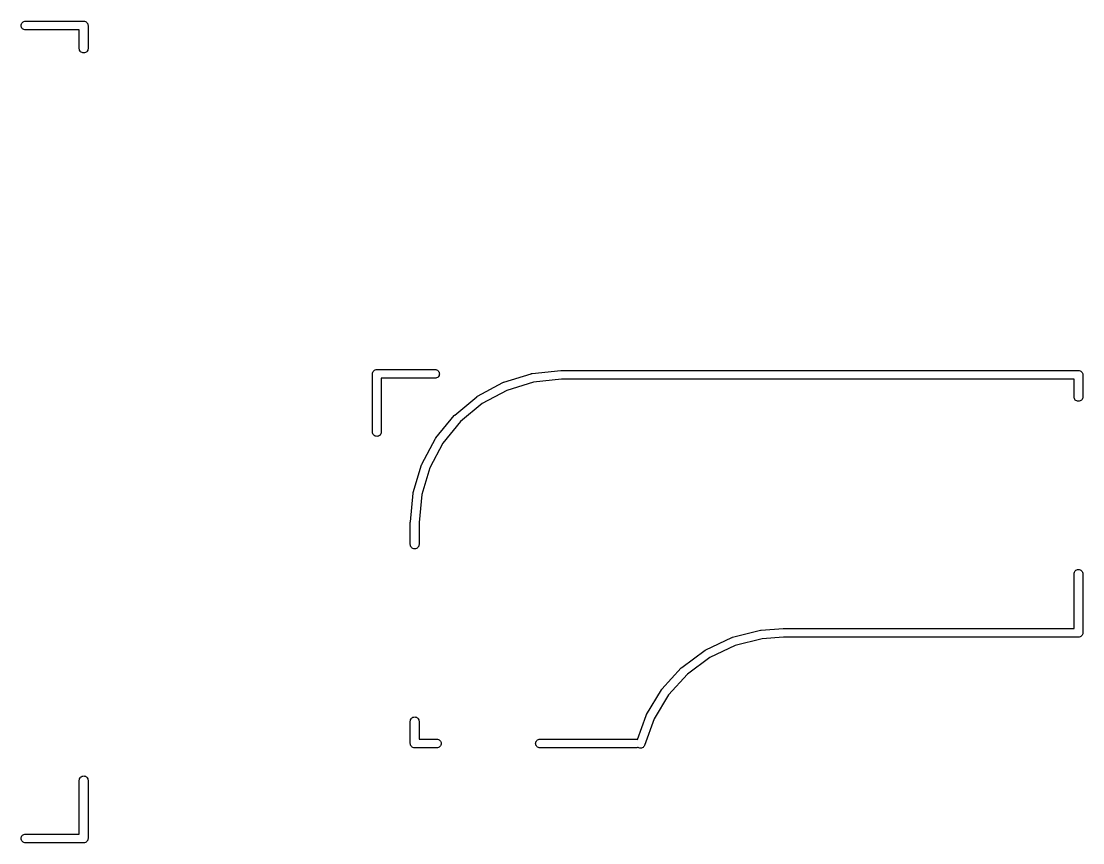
# Model space of a CAD drawing. Extents: x -13 to 127, y -89 to 15.
# Drawn here: x 63.07 to 81.36, y 0.92 to 15.08 of the extents above; entities that cross this region are included whole.
import ezdxf

# ---------------------------------------------------------------- set-up
doc = ezdxf.new("R2010")
doc.units = 0
doc.layers.add('BLACK', color=7, linetype='CONTINUOUS')

msp = doc.modelspace()

# ---------------------------------------------------------------- linework, layer by layer
at = {"layer": 'BLACK', "linetype": 'CONTINUOUS'}
for p, q in [((63.0746, 15), (63.0761, 15.0147)), ((63.0761, 14.9853), (63.0746, 15)), ((63.0761, 15.0147), (63.0804, 15.0288)), ((63.0804, 15.0288), (63.0873, 15.0419)), ((63.0873, 15.0419), (63.0967, 15.0533)), ((63.0967, 15.0533), (63.1081, 15.0627)), ((63.1081, 15.0627), (63.1212, 15.0696)), ((63.1212, 15.0696), (63.1353, 15.0739)), ((63.1353, 15.0739), (63.1463, 15.075)), ((63.1463, 15.075), (64.1463, 15.075)), ((64.1463, 15.075), (64.15, 15.0754)), ((64.15, 15.0754), (64.1537, 15.075)), ((64.1537, 15.075), (64.1647, 15.0739)), ((64.1647, 15.0739), (64.1788, 15.0696)), ((64.1788, 15.0696), (64.1919, 15.0627)), ((64.1919, 15.0627), (64.2033, 15.0533)), ((64.2033, 15.0533), (64.2127, 15.0419)), ((64.2127, 15.0419), (64.2196, 15.0288)), ((64.2196, 15.0288), (64.2239, 15.0147)), ((64.2239, 15.0147), (64.2254, 15)), ((64.2254, 15), (64.225, 14.9963)), ((64.225, 14.9963), (64.225, 14.6003)), ((63.0804, 14.9712), (63.0761, 14.9853)), ((63.0873, 14.9581), (63.0804, 14.9712)), ((63.0967, 14.9467), (63.0873, 14.9581)), ((63.1081, 14.9373), (63.0967, 14.9467)), ((63.1212, 14.9304), (63.1081, 14.9373)), ((63.1353, 14.9261), (63.1212, 14.9304)), ((63.1463, 14.925), (63.1353, 14.9261)), ((64.075, 14.925), (63.1463, 14.925)), ((64.075, 14.6003), (64.075, 14.925)), ((64.0761, 14.5893), (64.075, 14.6003)), ((64.0804, 14.5752), (64.0761, 14.5893)), ((64.0873, 14.5621), (64.0804, 14.5752)), ((64.0967, 14.5507), (64.0873, 14.5621)), ((64.1081, 14.5413), (64.0967, 14.5507)), ((64.1212, 14.5344), (64.1081, 14.5413)), ((64.1353, 14.5301), (64.1212, 14.5344)), ((64.15, 14.5286), (64.1353, 14.5301)), ((64.1647, 14.5301), (64.15, 14.5286)), ((64.1788, 14.5344), (64.1647, 14.5301)), ((64.1919, 14.5413), (64.1788, 14.5344)), ((64.2033, 14.5507), (64.1919, 14.5413)), ((64.2127, 14.5621), (64.2033, 14.5507)), ((64.2196, 14.5752), (64.2127, 14.5621)), ((64.2239, 14.5893), (64.2196, 14.5752)), ((64.225, 14.6003), (64.2239, 14.5893)), ((69.1246, 9), (69.1261, 9.0147)), ((69.125, 8.99631), (69.1246, 9)), ((69.125, 7.99633), (69.125, 8.99631)), ((69.1261, 9.0147), (69.1304, 9.02884)), ((69.1304, 9.02884), (69.1373, 9.04187)), ((69.1373, 9.04187), (69.1467, 9.05329)), ((69.1467, 9.05329), (69.1581, 9.06266)), ((69.1581, 9.06266), (69.1712, 9.06963)), ((69.1712, 9.06963), (69.1853, 9.07391)), ((69.1853, 9.07391), (69.1963, 9.075)), ((69.1963, 9.075), (69.2, 9.07536)), ((69.2, 9.07536), (69.2037, 9.075)), ((69.2037, 9.075), (70.2037, 9.075)), ((70.2037, 9.075), (70.2147, 9.07391)), ((70.2147, 9.07391), (70.2288, 9.06963)), ((70.2288, 9.06963), (70.2419, 9.06266)), ((70.2419, 9.06266), (70.2533, 9.05329)), ((70.2533, 9.05329), (70.2627, 9.04187)), ((70.2627, 8.95813), (70.2533, 8.94671)), ((70.2627, 9.04187), (70.2696, 9.02884)), ((70.2696, 8.97116), (70.2627, 8.95813)), ((70.2696, 9.02884), (70.2739, 9.0147)), ((70.2739, 8.9853), (70.2696, 8.97116)), ((70.2739, 9.0147), (70.2754, 9)), ((70.2754, 9), (70.2739, 8.9853)), ((71.3835, 8.85818), (71.8571, 9.00477)), ((71.8571, 9.00477), (71.8581, 9.00507)), ((71.8571, 9.00477), (71.8571, 9.00477)), ((71.8581, 9.00507), (71.8648, 9.00634)), ((71.8648, 9.00634), (71.8714, 9.00771)), ((71.8714, 9.00771), (72.3644, 9.05953)), ((72.3644, 9.05953), (72.3655, 9.05963)), ((72.3655, 9.05963), (72.3687, 9.05961)), ((72.3687, 9.05961), (72.372, 9.05994)), ((72.372, 9.05994), (72.3862, 9.05999)), ((72.3862, 9.05999), (72.3863, 9.06)), ((72.3863, 9.06), (81.2763, 9.06)), ((81.2763, 9.06), (81.28, 9.06036)), ((81.28, 9.06036), (81.2837, 9.06)), ((81.2837, 9.06), (81.2947, 9.05891)), ((81.2947, 9.05891), (81.3088, 9.05462)), ((81.3088, 9.05462), (81.3219, 9.04766)), ((81.3219, 9.04766), (81.3333, 9.03829)), ((81.3333, 9.03829), (81.3427, 9.02687)), ((81.3427, 9.02687), (81.3496, 9.01384)), ((81.3496, 9.01384), (81.3539, 8.9997)), ((81.3539, 8.9997), (81.3554, 8.985)), ((81.3554, 8.985), (81.355, 8.98133)), ((81.355, 8.98133), (81.355, 8.60032)), ((70.2037, 8.925), (69.275, 8.925)), ((69.275, 8.925), (69.275, 7.99632)), ((70.2147, 8.92609), (70.2037, 8.925)), ((70.2288, 8.93037), (70.2147, 8.92609)), ((70.2419, 8.93734), (70.2288, 8.93037)), ((70.2533, 8.94671), (70.2419, 8.93734)), ((70.934, 8.61673), (71.37, 8.85251)), ((71.37, 8.85251), (71.371, 8.853)), ((71.371, 8.853), (71.3773, 8.85554)), ((71.3773, 8.85554), (71.3835, 8.85818)), ((71.8944, 8.8593), (71.4349, 8.71706)), ((72.3763, 8.90995), (71.8944, 8.8593)), ((72.3903, 8.91), (72.3763, 8.90995)), ((81.205, 8.91), (72.3903, 8.91)), ((81.205, 8.60033), (81.205, 8.91)), ((70.5399, 8.29256), (70.9218, 8.60854)), ((70.9218, 8.60854), (70.9227, 8.60921)), ((70.9227, 8.60921), (70.9283, 8.61292)), ((70.9283, 8.61292), (70.934, 8.61673)), ((71.4349, 8.71706), (71.0118, 8.48828)), ((81.2061, 8.5893), (81.205, 8.60033)), ((81.355, 8.60032), (81.3539, 8.5893)), ((71.0118, 8.48828), (70.6412, 8.18167)), ((81.2104, 8.57516), (81.2061, 8.5893)), ((81.2173, 8.56213), (81.2104, 8.57516)), ((81.2267, 8.55071), (81.2173, 8.56213)), ((81.2381, 8.54134), (81.2267, 8.55071)), ((81.2512, 8.53437), (81.2381, 8.54134)), ((81.2653, 8.53009), (81.2512, 8.53437)), ((81.28, 8.52864), (81.2653, 8.53009)), ((81.2947, 8.53009), (81.28, 8.52864)), ((81.3088, 8.53437), (81.2947, 8.53009)), ((81.3219, 8.54134), (81.3088, 8.53437)), ((81.3333, 8.55071), (81.3219, 8.54134)), ((81.3427, 8.56213), (81.3333, 8.55071)), ((81.3496, 8.57516), (81.3427, 8.56213)), ((81.3539, 8.5893), (81.3496, 8.57516)), ((70.2163, 7.89802), (70.5296, 8.28217)), ((70.5296, 8.28217), (70.5302, 8.28298)), ((70.5302, 8.28298), (70.5351, 8.2877)), ((70.5351, 8.2877), (70.5399, 8.29256)), ((70.6412, 8.18167), (70.3371, 7.80891)), ((69.1261, 7.9853), (69.125, 7.99633)), ((69.1304, 7.97116), (69.1261, 7.9853)), ((69.1373, 7.95813), (69.1304, 7.97116)), ((69.1467, 7.94671), (69.1373, 7.95813)), ((69.1581, 7.93734), (69.1467, 7.94671)), ((69.1712, 7.93037), (69.1581, 7.93734)), ((69.1853, 7.92609), (69.1712, 7.93037)), ((69.2, 7.92464), (69.1853, 7.92609)), ((69.2147, 7.92609), (69.2, 7.92464)), ((69.2288, 7.93037), (69.2147, 7.92609)), ((69.2419, 7.93734), (69.2288, 7.93037)), ((69.2533, 7.94671), (69.2419, 7.93734)), ((69.2627, 7.95813), (69.2533, 7.94671)), ((69.2696, 7.97116), (69.2627, 7.95813)), ((69.2739, 7.9853), (69.2696, 7.97116)), ((69.275, 7.99632), (69.2739, 7.9853)), ((69.9754, 7.44813), (70.2082, 7.88582)), ((70.2082, 7.88583), (70.2087, 7.88675)), ((70.2082, 7.88582), (70.2082, 7.88583)), ((70.2082, 7.88582), (70.2082, 7.88582)), ((70.2087, 7.88675), (70.2125, 7.89235)), ((70.2125, 7.89235), (70.2163, 7.89802)), ((70.3371, 7.80891), (70.1113, 7.3842)), ((69.8266, 6.96003), (69.9699, 7.4346)), ((69.9699, 7.4346), (69.9702, 7.4356)), ((69.9702, 7.4356), (69.9729, 7.44189)), ((70.1113, 7.3842), (69.9723, 6.92372)), ((69.9729, 7.44189), (69.9754, 7.44813)), ((69.8237, 6.94568), (69.8238, 6.94671)), ((69.8238, 6.94671), (69.8252, 6.95334)), ((69.8252, 6.95334), (69.8266, 6.96003)), ((69.7754, 6.45232), (69.8237, 6.94566)), ((69.8237, 6.94567), (69.8237, 6.94568)), ((69.8237, 6.94566), (69.8237, 6.94567)), ((69.9723, 6.92372), (69.925, 6.44133)), ((69.775, 6.44867), (69.7754, 6.45231)), ((69.775, 6.06032), (69.775, 6.44867)), ((69.7754, 6.45231), (69.7754, 6.45232)), ((69.925, 6.44133), (69.925, 6.06032)), ((69.7761, 6.0493), (69.775, 6.06032)), ((69.7804, 6.03516), (69.7761, 6.0493)), ((69.7873, 6.02213), (69.7804, 6.03516)), ((69.9196, 6.03516), (69.9127, 6.02213)), ((69.9239, 6.0493), (69.9196, 6.03516)), ((69.925, 6.06032), (69.9239, 6.0493)), ((69.7967, 6.01071), (69.7873, 6.02213)), ((69.8081, 6.00134), (69.7967, 6.01071)), ((69.8212, 5.99437), (69.8081, 6.00134)), ((69.8353, 5.99009), (69.8212, 5.99437)), ((69.85, 5.98864), (69.8353, 5.99009)), ((69.8647, 5.99009), (69.85, 5.98864)), ((69.8788, 5.99437), (69.8647, 5.99009)), ((69.8919, 6.00134), (69.8788, 5.99437)), ((69.9033, 6.01071), (69.8919, 6.00134)), ((69.9127, 6.02213), (69.9033, 6.01071)), ((81.205, 5.55967), (81.2061, 5.5707)), ((81.205, 4.615), (81.205, 5.55967)), ((81.2061, 5.5707), (81.2104, 5.58484)), ((81.2104, 5.58484), (81.2173, 5.59787)), ((81.2173, 5.59787), (81.2267, 5.60929)), ((81.2267, 5.60929), (81.2381, 5.61866)), ((81.2381, 5.61866), (81.2512, 5.62562)), ((81.2512, 5.62562), (81.2653, 5.62991)), ((81.2653, 5.62991), (81.28, 5.63136)), ((81.28, 5.63136), (81.2947, 5.62991)), ((81.2947, 5.62991), (81.3088, 5.62562)), ((81.3088, 5.62562), (81.3219, 5.61866)), ((81.3219, 5.61866), (81.3333, 5.60929)), ((81.3333, 5.60929), (81.3427, 5.59787)), ((81.3427, 5.59787), (81.3496, 5.58484)), ((81.3496, 5.58484), (81.3539, 5.5707)), ((81.3539, 5.5707), (81.355, 5.55967)), ((81.355, 5.55967), (81.355, 4.54368)), ((75.3256, 4.46412), (75.8064, 4.58486)), ((75.8064, 4.58486), (75.8074, 4.58511)), ((75.8074, 4.58511), (75.8133, 4.5859)), ((75.8133, 4.5859), (75.8191, 4.58691)), ((75.8191, 4.58691), (76.1936, 4.61473)), ((76.1936, 4.61473), (76.1963, 4.615)), ((76.1963, 4.615), (81.205, 4.615)), ((74.8637, 4.24736), (75.3118, 4.45918)), ((75.3118, 4.45918), (75.3119, 4.45919)), ((75.3119, 4.45919), (75.3128, 4.45963)), ((75.3128, 4.45963), (75.3192, 4.46183)), ((75.3192, 4.46183), (75.3256, 4.46412)), ((75.8367, 4.4378), (75.3693, 4.32043)), ((76.2028, 4.465), (75.8367, 4.4378)), ((81.2763, 4.465), (76.2028, 4.465)), ((81.28, 4.46464), (81.2763, 4.465)), ((81.2837, 4.465), (81.28, 4.46464)), ((81.2947, 4.46609), (81.2837, 4.465)), ((81.3088, 4.47037), (81.2947, 4.46609)), ((81.3219, 4.47734), (81.3088, 4.47037)), ((81.3333, 4.48671), (81.3219, 4.47734)), ((81.3427, 4.49813), (81.3333, 4.48671)), ((81.3496, 4.51116), (81.3427, 4.49813)), ((81.3539, 4.5253), (81.3496, 4.51116)), ((81.3554, 4.54), (81.3539, 4.5253)), ((81.355, 4.54368), (81.3554, 4.54)), ((74.4526, 3.945), (74.8511, 4.23984)), ((74.8511, 4.23985), (74.852, 4.24046)), ((74.8511, 4.23984), (74.8511, 4.23985)), ((74.8511, 4.23984), (74.8511, 4.23984)), ((74.852, 4.24046), (74.8578, 4.24385)), ((74.8578, 4.24385), (74.8637, 4.24736)), ((75.3693, 4.32043), (74.9344, 4.11489)), ((74.9344, 4.11489), (74.5477, 3.82878)), ((74.1081, 3.56855), (74.4417, 3.93518)), ((74.4417, 3.93519), (74.4425, 3.93595)), ((74.4417, 3.93518), (74.4417, 3.93519)), ((74.4417, 3.93518), (74.4417, 3.93518)), ((74.4425, 3.93595), (74.4475, 3.94042)), ((74.4475, 3.94042), (74.4526, 3.945)), ((74.5477, 3.82878), (74.224, 3.47303)), ((73.8433, 3.13236), (74.0993, 3.55681)), ((74.0993, 3.55681), (74.0994, 3.55682)), ((74.0993, 3.55681), (74.0993, 3.55681)), ((74.0994, 3.55682), (74.0999, 3.55771)), ((74.0999, 3.55771), (74.104, 3.56308)), ((74.104, 3.56308), (74.1081, 3.56855)), ((74.224, 3.47303), (73.9755, 3.06117)), ((73.6871, 2.70516), (73.837, 3.11914)), ((73.837, 3.11916), (73.8373, 3.12013)), ((73.837, 3.11915), (73.837, 3.11916)), ((73.837, 3.11914), (73.837, 3.11915)), ((73.8373, 3.12013), (73.8403, 3.12621)), ((73.8403, 3.12621), (73.8433, 3.13236)), ((69.775, 3.01967), (69.7761, 3.0307)), ((69.775, 2.63868), (69.775, 3.01967)), ((69.7761, 3.0307), (69.7804, 3.04484)), ((69.7804, 3.04484), (69.7873, 3.05787)), ((69.7873, 3.05787), (69.7967, 3.06929)), ((69.7967, 3.06929), (69.8081, 3.07866)), ((69.8081, 3.07866), (69.8212, 3.08562)), ((69.8212, 3.08562), (69.8353, 3.08991)), ((69.8353, 3.08991), (69.85, 3.09136)), ((69.85, 3.09136), (69.8647, 3.08991)), ((69.8647, 3.08991), (69.8788, 3.08562)), ((69.8788, 3.08562), (69.8919, 3.07866)), ((69.8919, 3.07866), (69.9033, 3.06929)), ((69.9033, 3.06929), (69.9127, 3.05787)), ((69.9127, 3.05787), (69.9196, 3.04484)), ((69.9196, 3.04484), (69.9239, 3.0307)), ((69.9239, 3.0307), (69.925, 3.01967)), ((69.925, 3.01967), (69.925, 2.71)), ((73.9755, 3.06117), (73.8093, 2.60197)), ((69.7746, 2.635), (69.775, 2.63868)), ((69.7761, 2.6203), (69.7746, 2.635)), ((69.7804, 2.60616), (69.7761, 2.6203)), ((69.7873, 2.59313), (69.7804, 2.60616)), ((69.7967, 2.58171), (69.7873, 2.59313)), ((69.8081, 2.57234), (69.7967, 2.58171)), ((69.8212, 2.56537), (69.8081, 2.57234)), ((69.8353, 2.56109), (69.8212, 2.56537)), ((69.8463, 2.56), (69.8353, 2.56109)), ((69.85, 2.55964), (69.8463, 2.56)), ((69.8537, 2.56), (69.85, 2.55964)), ((70.2347, 2.56), (69.8537, 2.56)), ((69.925, 2.71), (70.2347, 2.71)), ((70.2347, 2.71), (70.2457, 2.70891)), ((70.2457, 2.56109), (70.2347, 2.56)), ((70.2457, 2.70891), (70.2598, 2.70463)), ((70.2598, 2.56537), (70.2457, 2.56109)), ((70.2598, 2.70463), (70.2729, 2.69766)), ((70.2729, 2.57234), (70.2598, 2.56537)), ((70.2729, 2.69766), (70.2843, 2.68829)), ((70.2843, 2.58171), (70.2729, 2.57234)), ((70.2843, 2.68829), (70.2937, 2.67687)), ((70.2937, 2.59313), (70.2843, 2.58171)), ((70.2937, 2.67687), (70.3006, 2.66384)), ((70.3006, 2.60616), (70.2937, 2.59313)), ((70.3006, 2.66384), (70.3049, 2.6497)), ((70.3049, 2.6203), (70.3006, 2.60616)), ((70.3049, 2.6497), (70.3064, 2.635)), ((70.3064, 2.635), (70.3049, 2.6203)), ((71.9336, 2.635), (71.9351, 2.6497)), ((71.9351, 2.6203), (71.9336, 2.635)), ((71.9351, 2.6497), (71.9394, 2.66384)), ((71.9394, 2.60616), (71.9351, 2.6203)), ((71.9394, 2.66384), (71.9463, 2.67687)), ((71.9463, 2.59313), (71.9394, 2.60616)), ((71.9463, 2.67687), (71.9557, 2.68829)), ((71.9557, 2.58171), (71.9463, 2.59313)), ((71.9557, 2.68829), (71.9671, 2.69766)), ((71.9671, 2.57234), (71.9557, 2.58171)), ((71.9671, 2.69766), (71.9802, 2.70463)), ((71.9802, 2.56537), (71.9671, 2.57234)), ((71.9802, 2.70463), (71.9943, 2.70891)), ((71.9943, 2.56109), (71.9802, 2.56537)), ((71.9943, 2.70891), (72.0053, 2.71)), ((72.0053, 2.56), (71.9943, 2.56109)), ((72.0053, 2.71), (73.6637, 2.71)), ((73.6637, 2.56), (72.0053, 2.56)), ((73.6637, 2.71), (73.6747, 2.70891)), ((73.6747, 2.56109), (73.6637, 2.56)), ((73.6747, 2.70891), (73.6871, 2.70516)), ((73.6888, 2.56537), (73.6747, 2.56109)), ((73.6937, 2.56797), (73.6888, 2.56537)), ((73.6995, 2.56356), (73.6937, 2.56797)), ((73.7127, 2.55716), (73.6995, 2.56356)), ((73.7825, 2.56659), (73.7698, 2.55925)), ((73.7935, 2.57625), (73.7825, 2.56659)), ((73.8024, 2.58787), (73.7935, 2.57625)), ((73.8089, 2.60099), (73.8024, 2.58787)), ((73.8093, 2.60197), (73.8089, 2.60099)), ((73.7269, 2.55345), (73.7127, 2.55716)), ((73.7415, 2.55255), (73.7269, 2.55345)), ((73.756, 2.55451), (73.7415, 2.55255)), ((73.7698, 2.55925), (73.756, 2.55451)), ((64.075, 2.00367), (64.0761, 2.0147)), ((64.0761, 2.0147), (64.0804, 2.02884)), ((64.0804, 2.02884), (64.0873, 2.04187)), ((64.0873, 2.04187), (64.0967, 2.05329)), ((64.0967, 2.05329), (64.1081, 2.06266)), ((64.1081, 2.06266), (64.1212, 2.06962)), ((64.1212, 2.06962), (64.1353, 2.07391)), ((64.1353, 2.07391), (64.15, 2.07536)), ((64.15, 2.07536), (64.1647, 2.07391)), ((64.1647, 2.07391), (64.1788, 2.06962)), ((64.1788, 2.06962), (64.1919, 2.06266)), ((64.1919, 2.06266), (64.2033, 2.05329)), ((64.2033, 2.05329), (64.2127, 2.04187)), ((64.2127, 2.04187), (64.2196, 2.02884)), ((64.2196, 2.02884), (64.2239, 2.0147)), ((64.2239, 2.0147), (64.225, 2.00367)), ((64.075, 1.075), (64.075, 2.00367)), ((64.225, 2.00367), (64.225, 1.00368)), ((63.0746, 1), (63.0761, 1.0147)), ((63.0761, 0.9853), (63.0746, 1)), ((63.0761, 1.0147), (63.0804, 1.02884)), ((63.0804, 0.97116), (63.0761, 0.9853)), ((63.0804, 1.02884), (63.0873, 1.04187)), ((63.0873, 0.95813), (63.0804, 0.97116)), ((63.0873, 1.04187), (63.0967, 1.05329)), ((63.0967, 0.94671), (63.0873, 0.95813)), ((63.0967, 1.05329), (63.1081, 1.06266)), ((63.1081, 0.93734), (63.0967, 0.94671)), ((63.1081, 1.06266), (63.1212, 1.06963)), ((63.1212, 0.93037), (63.1081, 0.93734)), ((63.1212, 1.06963), (63.1353, 1.07391)), ((63.1353, 0.92609), (63.1212, 0.93037)), ((63.1353, 1.07391), (63.1463, 1.075)), ((63.1463, 0.925), (63.1353, 0.92609)), ((63.1463, 1.075), (64.075, 1.075)), ((64.1463, 0.925), (63.1463, 0.925)), ((64.15, 0.92464), (64.1463, 0.925)), ((64.1537, 0.925), (64.15, 0.92464)), ((64.1647, 0.92609), (64.1537, 0.925)), ((64.1788, 0.93037), (64.1647, 0.92609)), ((64.1919, 0.93734), (64.1788, 0.93037)), ((64.2033, 0.94671), (64.1919, 0.93734)), ((64.2127, 0.95813), (64.2033, 0.94671)), ((64.2196, 0.97116), (64.2127, 0.95813)), ((64.2239, 0.9853), (64.2196, 0.97116)), ((64.2254, 1), (64.2239, 0.9853)), ((64.225, 1.00368), (64.2254, 1))]:
    msp.add_line(p, q, dxfattribs=at)

doc.saveas('drawing.dxf')
